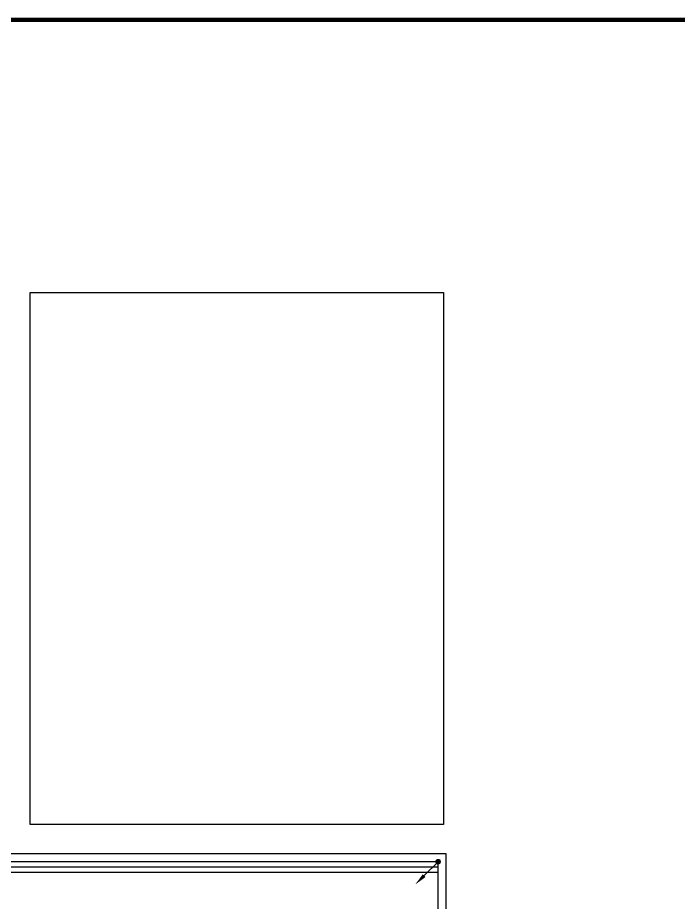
# Model space of a CAD drawing. Extents: x 1060579 to 1383165, y 581819 to 1037910.
# Drawn here: x 1305108 to 1330046, y 681284 to 714699 of the extents above; entities that cross this region are included whole.
import ezdxf

# ---------------------------------------------------------------- set-up
doc = ezdxf.new("R2010")
doc.units = 0
doc.header["$LTSCALE"] = 1000
doc.header["$MEASUREMENT"] = 0
for name, color, linetype in [('LWIRE', 4, 'Continuous'), ('PUB_TITLE', 4, 'Continuous'), ('灰度', 8, 'Continuous')]:
    doc.layers.add(name, color=color, linetype=linetype)
doc.styles.get("Standard").update_dxf_attribs({"font": 'gbenor.shx', "bigfont": 'gbcbig.shx'})

# ---------------------------------------------------------------- blocks, each defined once
blk = doc.blocks.new('$TelecSys$00000080')
for p, q in [((-0.7, -0.7), (0, 0)), ((0.104, 0.104), (0.104, 0.104)), ((-0.104, -0.104), (-0.104, -0.104))]:
    blk.add_line(p, q)
at = {"const_width": 0.142}
blk.add_lwpolyline([(0.071, 0, 1), (-0.071, 0, 1)], format="xyb", close=True, dxfattribs=at)
blk.add_solid([(-0.63, -0.77), (-0.77, -0.63), (-1.15, -1.15)])
at = {"width": 0.8, "flags": 9}
blk.add_attdef('A', (0, 0), '', height=0.00002, rotation=180, dxfattribs=at)

msp = doc.modelspace()

# ---------------------------------------------------------------- linework, layer by layer
at = {"color": 8}
for p, q in [((1256979, 682619), (1320979, 682619)), ((1256979, 682419), (1320979, 682419))]:
    msp.add_line(p, q, dxfattribs=at)
for points in [[(1256679, 704419), (1256679, 660819), (1321279, 660819), (1321279, 683119), (1304529, 683119), (1304529, 704419)], [(1256979, 704119), (1256979, 661119), (1320979, 661119), (1320979, 682819), (1304229, 682819), (1304229, 704119)]]:
    msp.add_lwpolyline(points, close=True, dxfattribs=at)
at = {"layer": 'PUB_TITLE', "const_width": 160}
msp.add_lwpolyline([(1240105, 650619), (1353385, 650619), (1353385, 714619), (1240105, 714619)], close=True, dxfattribs=at)
at = {"layer": '灰度', "color": 8}
msp.add_lwpolyline([(1305579, 684219), (1305579, 704319), (1321179, 704319), (1321179, 684219)], close=True, dxfattribs=at)

# ---------------------------------------------------------------- block references
at = {"layer": 'LWIRE', "xscale": 750, "yscale": 750, "zscale": 750}
msp.add_blockref('$TelecSys$00000080', (1320979, 682819), dxfattribs=at)

doc.saveas('drawing.dxf')
